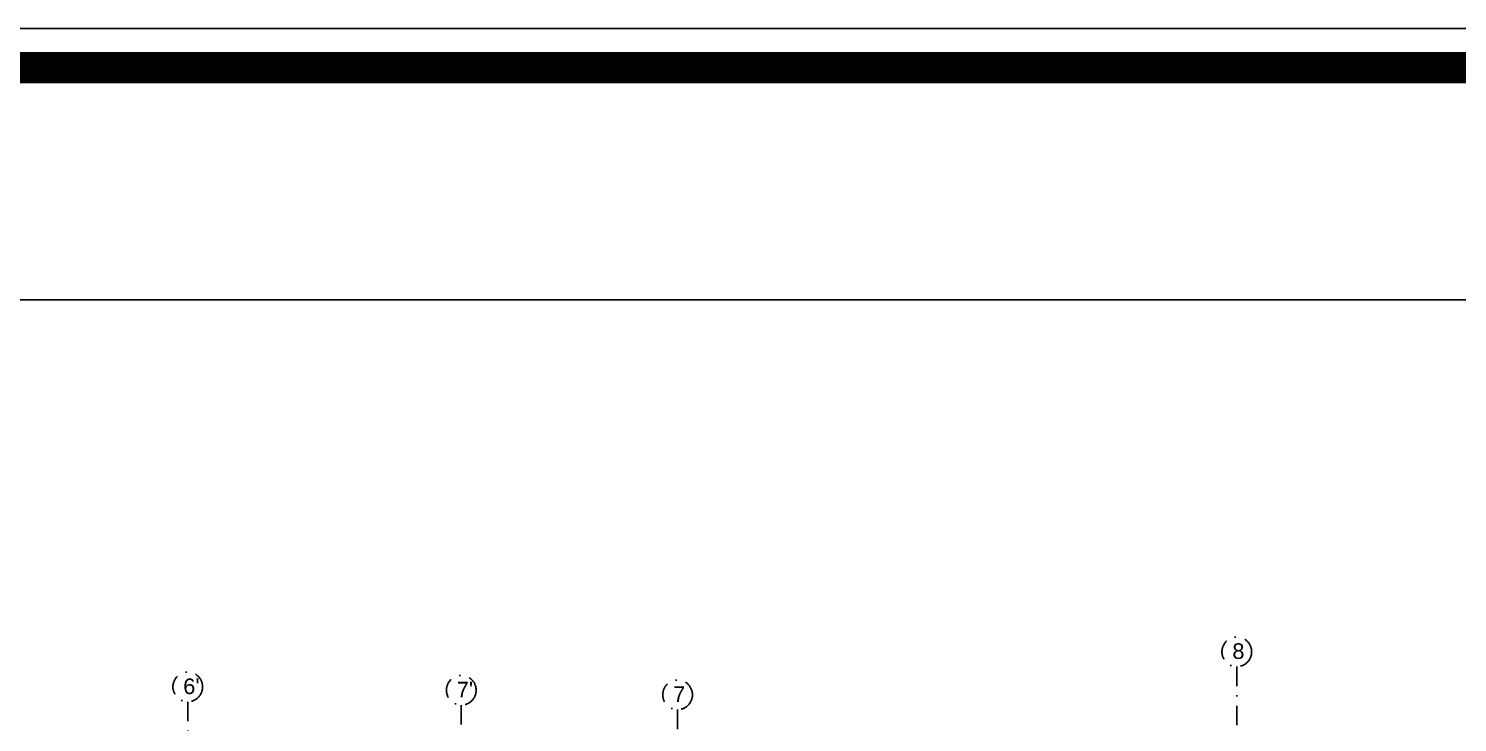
# Model space of a CAD drawing. Header units: millimetres. Extents: x -29311 to -3405, y 28913 to 42880.
# Drawn here: x -15732 to -13904, y 37002 to 37891 of the extents above; entities that cross this region are included whole.
import ezdxf

# ---------------------------------------------------------------- set-up
doc = ezdxf.new("R2010")
doc.units = ezdxf.units.MM
doc.linetypes.add('DASHDOT', pattern=[1, 0.5, -0.25, 0, -0.25])
doc.linetypes.add('DASHDOT2', pattern=[0.5, 0.25, -0.125, 0, -0.125])
for name, color, linetype in [('A-AKS', 57, 'DASHDOT'), ('A-AKS.', 57, 'DASHDOT2'), ('Yazılar', 253, 'Continuous')]:
    doc.layers.add(name, color=color, linetype=linetype)
doc.styles.add('text1', font='arial.ttf')

# ---------------------------------------------------------------- blocks, each defined once
blk = doc.blocks.new('ANTET')
at = {"color": 251, "const_width": 20, "elevation": 0}
blk.add_lwpolyline([(-18595.04, -50619.36), (-18595.04, -52600.11), (-14668.24, -52600.11), (-14668.24, -50619.36)], close=True, dxfattribs=at)
at = {"layer": 'Yazılar', "elevation": 0}
for points in [[(-18620.04, -50594.36), (-18620.04, -52625.11), (-14643.24, -52625.11), (-14643.24, -50594.36)], [(-18397.88, -50768.01), (-14785.5, -50768.01), (-14785.5, -52468.87), (-18397.88, -52468.87)]]:
    blk.add_lwpolyline(points, close=True, dxfattribs=at)
blk = doc.blocks.new('AKS')
at = {"layer": 'A-AKS.', "ltscale": 100}
for p, q in [((4869.5, 2314), (4869.5, 2054.9)), ((3527.3, 2269.1), (3527.3, 2054.9)), ((3877.3, 2264.8), (3877.3, 2054.9)), ((4154, 2259), (4154, 2054.9))]:
    blk.add_line(p, q, dxfattribs=at)
for centre in [(4869.5, 2333), (3527.3, 2288.1), (3877.3, 2283.8), (4154, 2278)]:
    blk.add_circle(centre, 19, dxfattribs=at)
at = {"layer": 'A-AKS.', "ltscale": 100, "char_height": 20, "width": 18.894, "attachment_point": 1, "style": 'text1'}
for s, insert in [('8', (4863.8, 2343.9)), ("6'", (3521.5, 2298.9)), ("7'", (3871.5, 2294.6)), ('7', (4148.3, 2288.9))]:
    blk.add_mtext(s, dxfattribs=dict(at, insert=insert))

msp = doc.modelspace()

# ---------------------------------------------------------------- block references
at = {"xscale": 2, "yscale": 2, "zscale": 2}
msp.add_blockref('ANTET', (17255.54, 139079.37, 0), dxfattribs=at)
at = {"layer": 'A-AKS'}
msp.add_blockref('AKS', (-19055.29, 34759.57), dxfattribs=at)

doc.saveas('drawing.dxf')
